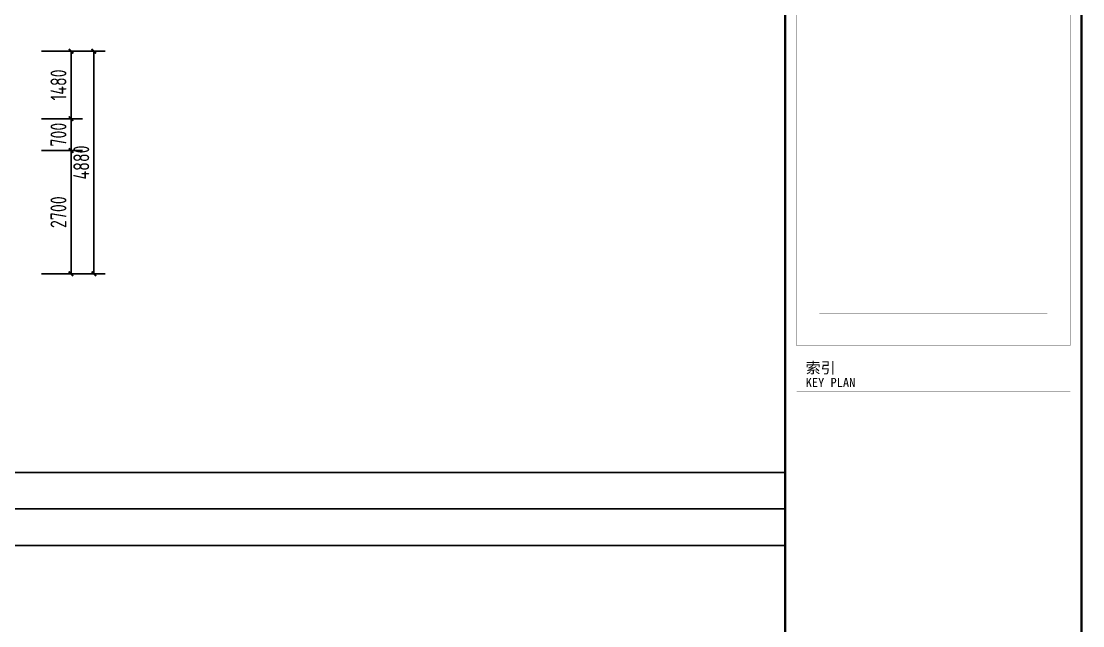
# Model space of a CAD drawing. Extents: x -280168 to 205214, y -148835 to -64913.
# Drawn here: x -220313 to -197040, y -131194 to -117937 of the extents above; entities that cross this region are included whole.
import ezdxf
from ezdxf.enums import TextEntityAlignment as Align

# ---------------------------------------------------------------- set-up
doc = ezdxf.new("R2010")
doc.units = 0
doc.header["$LTSCALE"] = 1000
doc.header["$MEASUREMENT"] = 0
doc.layers.add('01-标注_尺寸', color=124, linetype='Continuous')
doc.layers.add('A-0-图名图例', color=2, linetype='Continuous')
doc.styles.add('_TCH_DIM_T3', font='ros1.shx', dxfattribs={"width": 0.85, "bigfont": 'jd.shx'})
doc.styles.add('图签信息$0$华文细黑', font='STXIHEI_0.TTF', dxfattribs={"height": 10})
doc.dimstyles.new('_TCH_ARCH&&100', dxfattribs={"dimtxt": 350, "dimasz": 100, "dimexe": 250, "dimexo": 300, "dimgap": 100, "dimtad": 1, "dimdec": 0, "dimzin": 0, "dimdsep": 46, "dimtxsty": '_TCH_DIM_T3', "dimblk": 'ARCHTICK', "dimcen": 0.09, "dimclrt": 7, "dimazin": 2, "dimtfac": 1, "dimtdec": 0, "dimtix": 1, "dimtmove": 2, "dimatfit": 3, "dimfxl": 0, "dimtolj": 1, "dimtzin": 0, "dimarcsym": 0})

# ---------------------------------------------------------------- blocks, each defined once
blk = doc.blocks.new('图签信息')
at = {"const_width": 0.5}
blk.add_lwpolyline([(-65, 0), (0, 0), (0, 500.5), (-65, 500.5)], close=True, dxfattribs=at)
at = {"const_width": 0.05}
for points in [[(-62.5, 404.92), (-62.5, 227.83)], [(-62.5, 227.83), (-2.5, 227.83), (-2.5, 404.92)], [(-57.5, 288.83), (-7.5, 288.83)], [(-57.5, 234.85), (-7.5, 234.85)], [(-62.5, 227.83), (-2.5, 227.83)], [(-62.5, 217.74), (-2.5, 217.74)]]:
    blk.add_lwpolyline(points, dxfattribs=at)
at = {"style": '图签信息$0$华文细黑'}
for s, height, p in [('索引', 2.4, (-60.5, 224.14)), ('KEY PLAN', 2, (-60.5, 220.74))]:
    blk.add_text(s, height=height, dxfattribs=at).set_placement(p, align=Align.TOP_LEFT)
blk = doc.blocks.new('图签-A1')
at = {"color": 2}
blk.add_blockref('图签信息', (0, 0), dxfattribs=at)
blk = doc.blocks.new('图框-A1')
at = {"const_width": 0.5}
blk.add_lwpolyline([(766, 584), (25, 584), (25, 10), (766, 10)], close=True, dxfattribs=at)
blk = doc.blocks.new('_ArchTick')
at = {"color": 0, "linetype": 'ByBlock', "const_width": 0.4}
blk.add_lwpolyline([(-0.5, -0.5), (0.5, 0.5)], dxfattribs=at)
blk = doc.blocks.new('*D1383')
at = {"layer": '01-标注_尺寸', "color": 0, "lineweight": -2, "transparency": 16777216}
for p, q in [((-219870, -120775), (-218972, -120775)), ((-219222, -123475), (-219222, -120775)), ((-219870, -123475), (-218972, -123475))]:
    blk.add_line(p, q, dxfattribs=at)
at = {"layer": 'Defpoints', "color": 0, "transparency": 16777216}
for p in [(-220170, -120775), (-219222, -120775), (-220170, -123475)]:
    blk.add_point(p, dxfattribs=at)
at = {"layer": '01-标注_尺寸', "color": 0, "lineweight": -2, "transparency": 16777216, "xscale": 100, "yscale": 100, "zscale": 100}
for p, rotation in [((-219222, -120775), 90), ((-219222, -123475), 270)]:
    blk.add_blockref('_ArchTick', p, dxfattribs=dict(at, rotation=rotation))
at = {"layer": '01-标注_尺寸', "color": 7, "transparency": 16777216, "insert": (-219497, -122125), "char_height": 350, "attachment_point": 5, "rotation": 90, "style": '_TCH_DIM_T3'}
blk.add_mtext('\\A1;2700', dxfattribs=at)
blk = doc.blocks.new('*D1384')
at = {"layer": '01-标注_尺寸', "color": 0, "lineweight": -2, "transparency": 16777216}
for p, q in [((-219870, -120075), (-218972, -120075)), ((-219222, -120075), (-219222, -119975)), ((-219222, -120775), (-219222, -120075)), ((-219870, -120775), (-218972, -120775)), ((-219222, -120775), (-219222, -120875))]:
    blk.add_line(p, q, dxfattribs=at)
at = {"layer": 'Defpoints', "color": 0, "transparency": 16777216}
for p in [(-220170, -120075), (-219222, -120075), (-220170, -120775)]:
    blk.add_point(p, dxfattribs=at)
at = {"layer": '01-标注_尺寸', "color": 0, "lineweight": -2, "transparency": 16777216, "xscale": 100, "yscale": 100, "zscale": 100}
for p, rotation in [((-219222, -120075), 270), ((-219222, -120775), 90)]:
    blk.add_blockref('_ArchTick', p, dxfattribs=dict(at, rotation=rotation))
at = {"layer": '01-标注_尺寸', "color": 7, "transparency": 16777216, "insert": (-219497, -120425), "char_height": 350, "attachment_point": 5, "rotation": 90, "style": '_TCH_DIM_T3'}
blk.add_mtext('\\A1;700', dxfattribs=at)
blk = doc.blocks.new('*D1385')
at = {"layer": '01-标注_尺寸', "color": 0, "lineweight": -2, "transparency": 16777216}
for p, q in [((-219870, -118595), (-218972, -118595)), ((-219222, -120075), (-219222, -118595)), ((-219870, -120075), (-218972, -120075))]:
    blk.add_line(p, q, dxfattribs=at)
at = {"layer": 'Defpoints', "color": 0, "transparency": 16777216}
for p in [(-220170, -118595), (-219222, -118595), (-220170, -120075)]:
    blk.add_point(p, dxfattribs=at)
at = {"layer": '01-标注_尺寸', "color": 0, "lineweight": -2, "transparency": 16777216, "xscale": 100, "yscale": 100, "zscale": 100}
for p, rotation in [((-219222, -118595), 90), ((-219222, -120075), 270)]:
    blk.add_blockref('_ArchTick', p, dxfattribs=dict(at, rotation=rotation))
at = {"layer": '01-标注_尺寸', "color": 7, "transparency": 16777216, "insert": (-219497, -119335), "char_height": 350, "attachment_point": 5, "rotation": 90, "style": '_TCH_DIM_T3'}
blk.add_mtext('\\A1;1480', dxfattribs=at)
blk = doc.blocks.new('*D1386')
at = {"layer": '01-标注_尺寸', "color": 0, "lineweight": -2, "transparency": 16777216}
for p, q in [((-219325, -118595), (-218472, -118595)), ((-218722, -123475), (-218722, -118595)), ((-219325, -123475), (-218472, -123475))]:
    blk.add_line(p, q, dxfattribs=at)
at = {"layer": 'Defpoints', "color": 0, "transparency": 16777216}
for p in [(-219625, -118595), (-218722, -118595), (-219625, -123475)]:
    blk.add_point(p, dxfattribs=at)
at = {"layer": '01-标注_尺寸', "color": 0, "lineweight": -2, "transparency": 16777216, "xscale": 100, "yscale": 100, "zscale": 100}
for p, rotation in [((-218722, -118595), 90), ((-218722, -123475), 270)]:
    blk.add_blockref('_ArchTick', p, dxfattribs=dict(at, rotation=rotation))
at = {"layer": '01-标注_尺寸', "color": 7, "transparency": 16777216, "insert": (-218997, -121035), "char_height": 350, "attachment_point": 5, "rotation": 90, "style": '_TCH_DIM_T3'}
blk.add_mtext('\\A1;4880', dxfattribs=at)

msp = doc.modelspace()

# ---------------------------------------------------------------- linework, layer by layer
at = {"layer": 'A-0-图名图例'}
for p, q in [((-247465.1, -127832.1), (-203565.1, -127832.1)), ((-247465.1, -128632.1), (-203565.1, -128632.1)), ((-247465.1, -129432.1), (-203565.1, -129432.1))]:
    msp.add_line(p, q, dxfattribs=at)

# ---------------------------------------------------------------- block references
at = {"xscale": 100, "yscale": 100, "zscale": 100}
for name, p in [('图框-A1', (-280165.1, -148832.1)), ('图签-A1', (-197065.1, -147832.1))]:
    msp.add_blockref(name, p, dxfattribs=at)

# ---------------------------------------------------------------- dimensions: what is measured, and where the dimension line sits
at = {"layer": '01-标注_尺寸'}
for p1, p2, distance, picture, middle in [((-220169.6, -120075.4), (-220169.6, -118595.4), -948.1, '*D1385', (-219496.5, -119335.4)), ((-219624.5, -123475.4), (-219624.5, -118595.4), -903, '*D1386', (-218996.5, -121035.4)), ((-220169.6, -120775.4), (-220169.6, -120075.4), -948.1, '*D1384', (-219496.5, -120425.4)), ((-220169.6, -123475.4), (-220169.6, -120775.4), -948.1, '*D1383', (-219496.5, -122125.4))]:
    dim = msp.add_aligned_dim(p1=p1, p2=p2, distance=distance, dimstyle='_TCH_ARCH&&100', dxfattribs=at)
    dim.commit()
    dim.dimension.update_dxf_attribs({"geometry": picture, "text_midpoint": middle})

doc.saveas('drawing.dxf')
